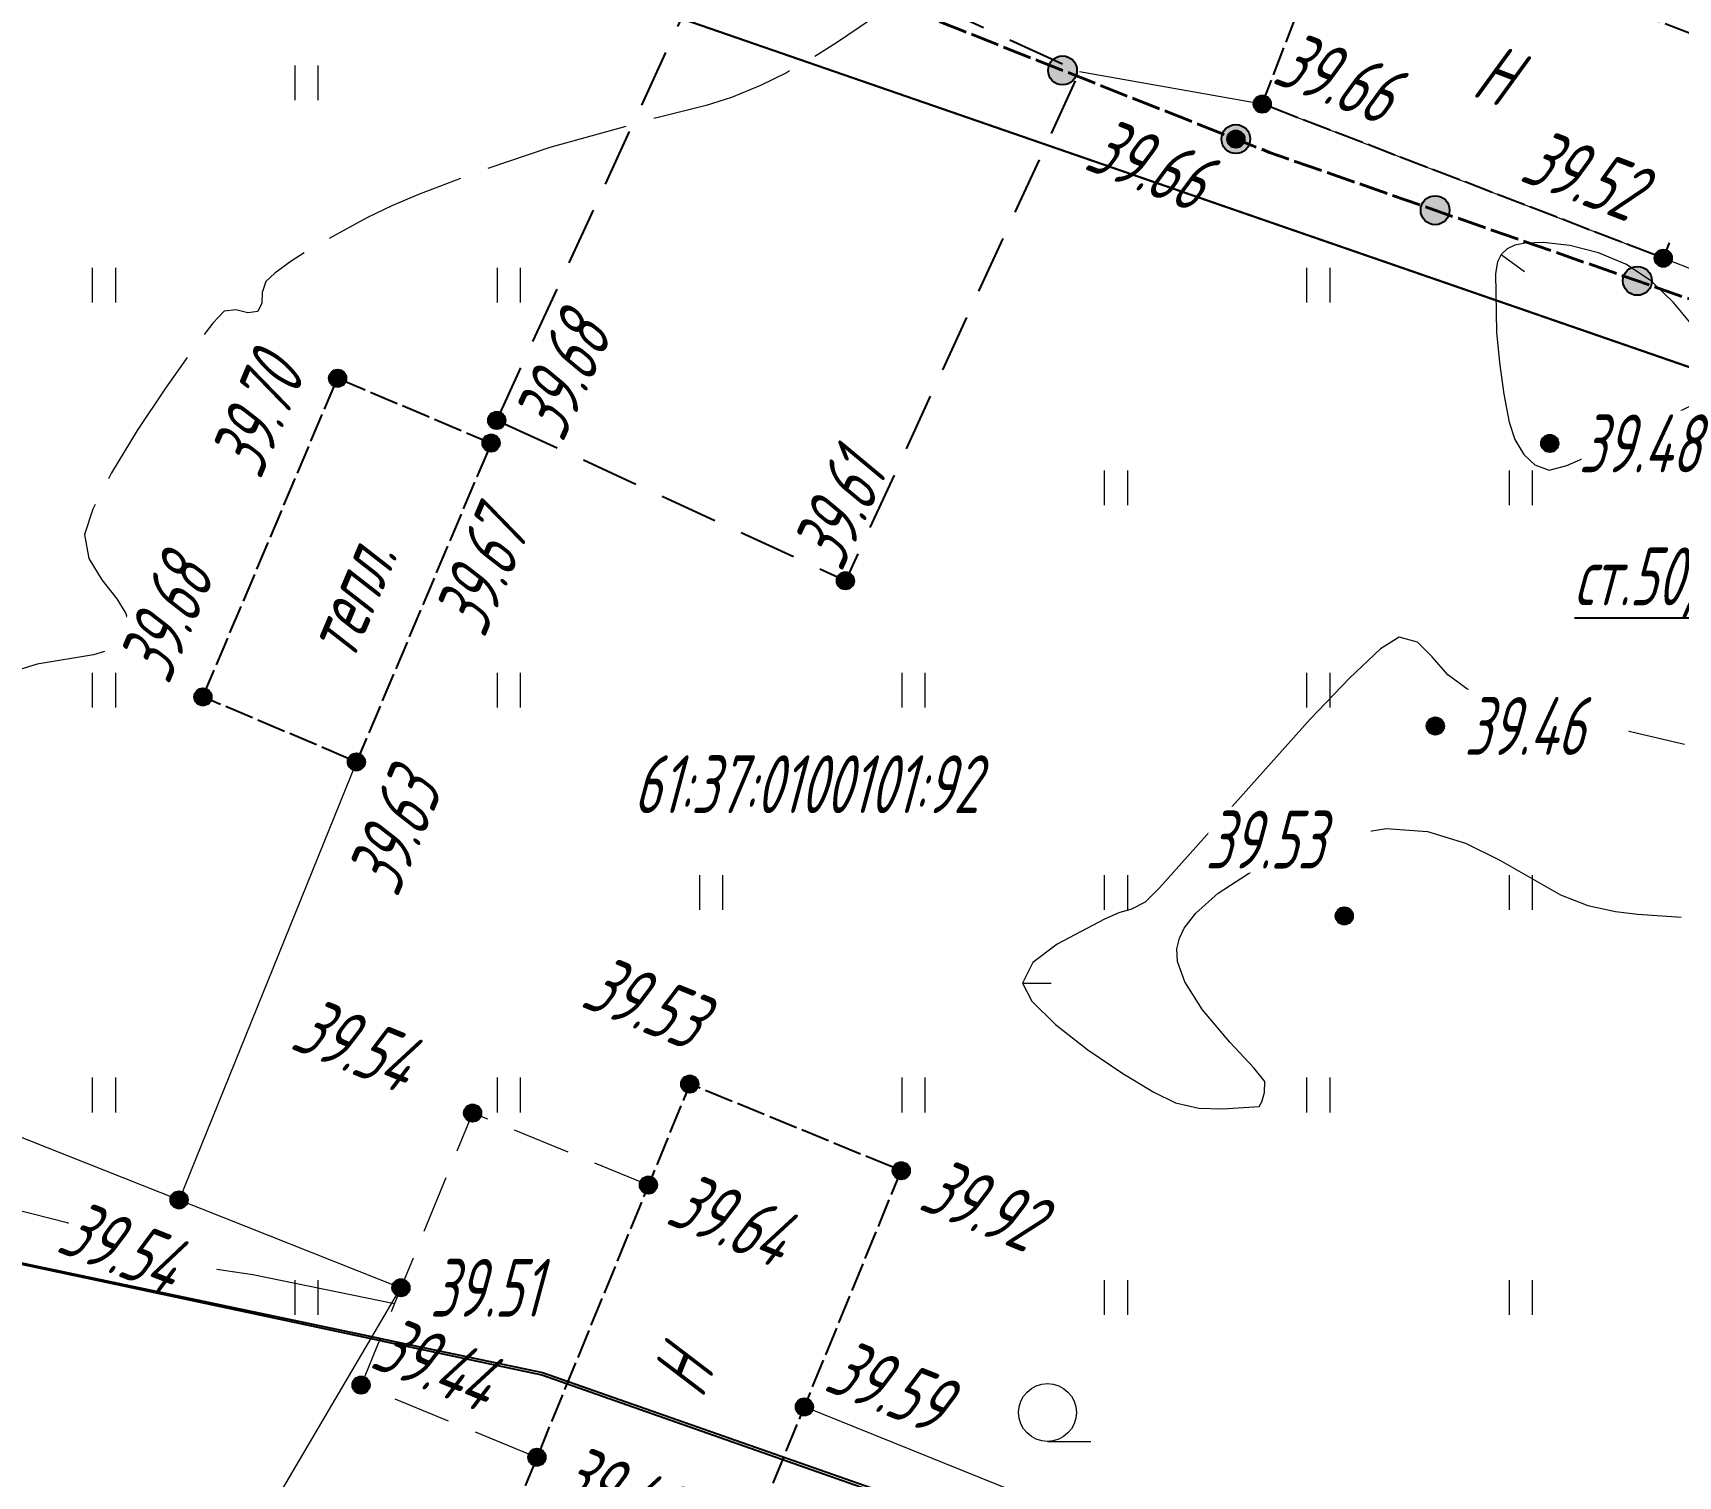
# Model space of a CAD drawing. Extents: x 2208637 to 2213412, y 575334 to 577367.
# Drawn here: x 2211053.77 to 2211082.22, y 576541.71 to 576566.66 of the extents above; entities that cross this region are included whole.
import ezdxf
from ezdxf.enums import TextEntityAlignment as Align

# ---------------------------------------------------------------- set-up
doc = ezdxf.new("R2010")
doc.units = 0
doc.header["$LTSCALE"] = 0.5
for name, pattern in [('2000_16', [1, 1, 0]), ('2000_23', [3, 2, -1]), ('2000_49_1_2', [3, 2, -1]), ('500_121_1_2', [1, 1, 0]), ('500_329_3', [6, 5, -1])]:
    doc.linetypes.add(name, pattern=pattern)
doc.layers.get('0').update_dxf_attribs({"lineweight": 25})
for name, color, linetype, lineweight in [('ИИ_ГАЗОПРОВОДЫ', 150, 'Continuous', 25), ('ИИ_ГОРИЗОНТАЛИ_ОСН', 32, 'Continuous', 15), ('ИИ_ГРАНИЦЫ_ЗЕМЛЕПОЛЬЗОВАТЕЛЕЙ', 7, 'Continuous', 25), ('ИИ_ОГРАДЫ', 7, 'Continuous', 25), ('ИИ_ОТМЕТКИ', 7, 'Continuous', 25), ('ИИ_СООРУЖЕНИЯ', 7, 'Continuous', 25), ('ИИ_УГОДЬЯ', 7, 'Continuous', 25)]:
    doc.layers.add(name, color=color, linetype=linetype, lineweight=lineweight)
doc.styles.add('GOST 2.304', font='cs_gost2304.shx', dxfattribs={"width": 0.8, "oblique": 15})
doc.styles.add('VNIPISIMPLEXCUR', font='simplex.shx', dxfattribs={"width": 0.8, "oblique": 15})
doc.linetypes.add('2000_475_1', pattern='A,3,[1,Topography.shx,S=0.5,R=90,X=0,Y=0],0', length=3)
doc.linetypes.add('2000_485_1', pattern='A,34.5,[1,Topography.shx,S=1.5,R=120,X=0.5,Y=-0.87],-0.01,[1,Topography.shx,S=1.5,R=0,X=-0.25,Y=0.43],0,[3,Topography.shx,S=1,R=0,X=0.5,Y=0],-0.01,[1,Topography.shx,S=1.5,R=60,X=0.5,Y=-0.87],-1,34.5', length=70.02)

# ---------------------------------------------------------------- blocks, each defined once
blk = doc.blocks.new('500_329_6')
at = {"color": 0, "linetype": 'Continuous', "lineweight": -2}
blk.add_lwpolyline([(0, 0), (1, 0)], dxfattribs=at)
blk = doc.blocks.new('500_401')
at = {"color": 0, "linetype": 'Continuous', "lineweight": -2}
for points in [[(-0.4, 0), (-0.4, 1.2)], [(0.4, 0), (0.4, 1.2)]]:
    blk.add_lwpolyline(points, dxfattribs=at)
blk = doc.blocks.new('500_379')
at = {"color": 0, "linetype": 'Continuous', "lineweight": -2}
blk.add_lwpolyline([(0, -1), (1.5, -1)], dxfattribs=at)
blk.add_circle((0, 0), 1, dxfattribs=at)
blk = doc.blocks.new('500_330_1')
at = {"linetype": 'Continuous', "lineweight": -2}
h = blk.add_hatch(color=0, dxfattribs=at)
h.dxf.hatch_style = 1
edge = h.paths.add_edge_path()
edge.add_arc((0, 0), 0.3, 0, 360)
at = {"color": 0, "linetype": 'Continuous', "lineweight": -2}
blk.add_circle((0, 0), 0.3, dxfattribs=at)
at = {"color": 0, "linetype": 'Continuous', "lineweight": -2, "style": 'GOST 2.304', "flags": 1}
for tag, p in [('Номер', (-1, -1)), ('Номер_рабочей_станции', (-1, -3.5))]:
    blk.add_attdef(tag, text='', height=2, dxfattribs=at).set_placement(p, align=Align.RIGHT)
at = {"color": 0, "linetype": 'Continuous', "lineweight": -2, "style": 'GOST 2.304'}
blk.add_attdef('Высота', (1, -1), '', height=2, dxfattribs=at)
at = {"color": 0, "linetype": 'Continuous', "lineweight": -2, "style": 'GOST 2.304', "flags": 1}
blk.add_attdef('Код', (0, -3.5), '', height=2, dxfattribs=at)
blk = doc.blocks.new('P029AA08E7A954FD2BA961A5E701E21')
at = {"color": 0, "linetype": '2000_485_1', "lineweight": -2, "flags": 128}
blk.add_lwpolyline([(2211023.69, 576553.94), (2211034.86, 576550.47), (2211041.3, 576548.58), (2211053.04, 576545.51), (2211062.58, 576543.5), (2211069.6, 576541.04), (2211098.16, 576530.74), (2211100.55, 576534.91), (2211102.05, 576554.09), (2211033.52, 576577.79)], close=True, dxfattribs=at)
at = {"color": 0, "lineweight": -2, "flags": 1}
for tag in ['Адрес (местоположение) участка', 'Дата постановки на учет', 'Тип объекта', 'Статус записи о ЗУ по справочнику', 'Кадастровый номер, обозначение, учетный номер объекта', 'Кадастровый номер квартала', 'Вид разрешенного использования по классификатору', 'Площадь, кв.м', 'Категория земель', 'Вид использования по документу', 'Кадастровая стоимость']:
    blk.add_attdef(tag, (0, 0), '', height=0.2, dxfattribs=at)
blk = doc.blocks.new('P6182474FC40E432D89E57CF4B959C1')
at = {"color": 0, "linetype": '2000_485_1', "lineweight": -2, "flags": 128}
blk.add_lwpolyline([(2211043.35, 576600.09), (2211092.43, 576576.64), (2211102.72, 576571.01), (2211100.04, 576554.79), (2211033.52, 576577.79)], close=True, dxfattribs=at)
at = {"color": 0, "lineweight": -2, "flags": 1}
for tag in ['Адрес (местоположение) участка', 'Дата постановки на учет', 'Тип объекта', 'Статус записи о ЗУ по справочнику', 'Кадастровый номер, обозначение, учетный номер объекта', 'Кадастровый номер квартала', 'Вид разрешенного использования по классификатору', 'Площадь, кв.м', 'Категория земель', 'Вид использования по документу', 'Кадастровая стоимость']:
    blk.add_attdef(tag, (0, 0), '', height=0.2, dxfattribs=at)
blk = doc.blocks.new('PF31B5894457B4BC2B75CC2A4A7EE51')
at = {"color": 0, "linetype": '2000_485_1', "lineweight": -2, "flags": 128}
blk.add_lwpolyline([(2211034.86, 576550.46), (2211041.3, 576548.56), (2211053.02, 576545.49), (2211062.57, 576543.46), (2211069.57, 576541), (2211098.13, 576530.67), (2211093.86, 576507.71), (2211059.32, 576485.6), (2211012.94, 576530.35), (2211015.25, 576546), (2211016.87, 576547.72), (2211020.09, 576547.7), (2211023.69, 576553.94)], close=True, dxfattribs=at)
at = {"color": 0, "lineweight": -2, "flags": 1}
for tag in ['Адрес (местоположение) участка', 'Дата постановки на учет', 'Тип объекта', 'Статус записи о ЗУ по справочнику', 'Кадастровый номер, обозначение, учетный номер объекта', 'Кадастровый номер квартала', 'Вид разрешенного использования по классификатору', 'Площадь, кв.м', 'Категория земель', 'Вид использования по документу', 'Кадастровая стоимость']:
    blk.add_attdef(tag, (0, 0), '', height=0.2, dxfattribs=at)
blk = doc.blocks.new('500_107_1_1')
at = {"linetype": 'Continuous', "lineweight": -2}
h = blk.add_hatch(color=0, dxfattribs=at)
h.dxf.hatch_style = 1
edge = h.paths.add_edge_path()
edge.add_arc((0, 0), 0.5, 0, 360)
at = {"color": 0, "linetype": 'Continuous', "lineweight": -2}
blk.add_circle((0, 0), 0.5, dxfattribs=at)
at = {"color": 0, "linetype": 'Continuous', "lineweight": -2, "style": 'VNIPISIMPLEXCUR', "oblique": 15, "width": 0.8}
for tag, p in [('Номер', (1, -0.5)), ('Тип', (1, -3)), ('Высота', (1, -5.5)), ('Пояснительная_надпись', (1, -8))]:
    blk.add_attdef(tag, p, '', height=2, dxfattribs=at)

msp = doc.modelspace()

# ---------------------------------------------------------------- linework, layer by layer
at = {"layer": 'ИИ_ГАЗОПРОВОДЫ', "color": 7, "linetype": '500_121_1_2', "lineweight": 40, "flags": 128}
msp.add_lwpolyline([(2210947.509, 576553.129), (2210962.73, 576547.52), (2210976.437, 576542.375), (2210981.974, 576540.409), (2210987.843, 576538.033), (2210994.856, 576535.495), (2211008.37, 576526.26), (2211013.09, 576532.78), (2211014.085, 576534.05), (2211016.197, 576541.336), (2211017.412, 576545.107), (2211019.38, 576550.369), (2211021.035, 576553.701), (2211023.92, 576559.7), (2211026.15, 576564.54), (2211027.77, 576568.06), (2211032.38, 576577.47), (2211034.5, 576581.95), (2211065.448, 576568.443), (2211075.152, 576564.598), (2211082.651, 576561.98), (2211099.808, 576555.972), (2211106.03, 576558.44), (2211110.98, 576559.97), (2211115.68, 576561.55), (2211120.47, 576563.15), (2211125.59, 576564.86), (2211129.62, 576566.16), (2211135.176, 576556.65), (2211140.856, 576544.549), (2211140.961, 576544.326), (2211144.553, 576536.806), (2211148.385, 576528.784), (2211153.244, 576518.943), (2211158.041, 576509.227), (2211158.514, 576508.27)], dxfattribs=at)
at = {"layer": 'ИИ_ГАЗОПРОВОДЫ', "color": 7, "flags": 128}
msp.add_lwpolyline([(2211088.397, 576559.968), (2211085.911, 576556.545), (2211080.427, 576556.545)], dxfattribs=at)
at = {"layer": 'ИИ_ГОРИЗОНТАЛИ_ОСН', "color": 32, "linetype": '500_329_3', "lineweight": 20, "elevation": 39.75, "flags": 128}
msp.add_lwpolyline([(2211074.243, 576571.124), (2211074.071, 576571.046), (2211073.774, 576570.887), (2211073.107, 576570.343), (2211072.42, 576569.831), (2211069.807, 576567.946), (2211067.664, 576566.492), (2211067.228, 576566.219), (2211066.798, 576565.976), (2211066.351, 576565.756), (2211065.846, 576565.549), (2211065.412, 576565.409), (2211064.602, 576565.209), (2211062.708, 576564.685), (2211061.39, 576564.235), (2211060.434, 576563.869), (2211059.972, 576563.672), (2211059.542, 576563.469), (2211058.613, 576562.955), (2211058.231, 576562.715), (2211057.948, 576562.512), (2211057.793, 576562.368), (2211057.732, 576562.178), (2211057.728, 576561.992), (2211057.655, 576561.846), (2211057.481, 576561.821), (2211057.278, 576561.875), (2211057.073, 576561.854), (2211056.88, 576561.645), (2211056.518, 576561.17), (2211056.059, 576560.52), (2211055.572, 576559.787), (2211055.129, 576559.06), (2211054.801, 576558.431), (2211054.66, 576557.99), (2211054.736, 576557.576), (2211054.96, 576557.21), (2211055.219, 576556.878), (2211055.376, 576556.628), (2211055.427, 576556.444), (2211055.415, 576556.322), (2211055.361, 576556.202), (2211055.278, 576556.105), (2211055.109, 576555.999), (2211054.813, 576555.91), (2211053.84, 576555.75), (2211053.301, 576555.583), (2211052.853, 576555.367), (2211052.303, 576555.067), (2211050.47, 576554.028), (2211049.941, 576553.754), (2211049.524, 576553.577), (2211049.019, 576553.44), (2211048.514, 576553.351), (2211047.601, 576553.26)], dxfattribs=at)
at = {"layer": 'ИИ_ГОРИЗОНТАЛИ_ОСН', "elevation": 39.5, "flags": 128}
for points in [[(2211082.444, 576561.631), (2211082.14, 576562.003), (2211081.765, 576562.368), (2211081.327, 576562.661), (2211080.84, 576562.86), (2211080.344, 576562.986), (2211079.886, 576563.039), (2211079.576, 576563.03), (2211079.392, 576562.994), (2211079.261, 576562.933), (2211079.158, 576562.83), (2211079.095, 576562.704), (2211079.059, 576562.504), (2211079.076, 576561.488), (2211079.127, 576560.967), (2211079.204, 576560.415), (2211079.295, 576559.936), (2211079.392, 576559.636), (2211079.551, 576559.377), (2211079.738, 576559.197), (2211079.987, 576559.105), (2211080.297, 576559.187), (2211080.849, 576559.426), (2211081.513, 576559.748), (2211082.909, 576560.459)], [(2211082.331, 576554.361), (2211079.945, 576554.919), (2211079.075, 576555.144), (2211078.605, 576555.295), (2211078.234, 576555.563), (2211077.964, 576555.875), (2211077.711, 576556.127), (2211077.394, 576556.214), (2211077.073, 576556.014), (2211076.535, 576555.508), (2211075.856, 576554.796), (2211073.249, 576551.881), (2211073.003, 576551.632), (2211072.763, 576551.511), (2211072.549, 576551.45), (2211072.298, 576551.341), (2211071.48, 576550.908), (2211071.06, 576550.589), (2211070.879, 576550.232), (2211071.04, 576549.921), (2211071.453, 576549.519), (2211072.013, 576549.083), (2211072.615, 576548.673), (2211073.154, 576548.347), (2211073.526, 576548.162), (2211073.932, 576548.072), (2211074.337, 576548.059), (2211074.973, 576548.101), (2211075.017, 576548.182), (2211075.065, 576548.345), (2211075.072, 576548.531), (2211074.883, 576548.768), (2211074.466, 576549.211), (2211073.993, 576549.774), (2211073.69, 576550.256), (2211073.564, 576550.606), (2211073.548, 576550.825), (2211073.593, 576551.011), (2211073.679, 576551.183), (2211073.879, 576551.444), (2211074.263, 576551.788), (2211074.886, 576552.191), (2211075.616, 576552.532), (2211076.396, 576552.781), (2211077.169, 576552.906), (2211077.886, 576552.858), (2211078.539, 576552.656), (2211079.135, 576552.363), (2211080.187, 576551.758), (2211080.657, 576551.575), (2211081.135, 576551.474), (2211081.522, 576551.424), (2211082.273, 576551.374)], [(2211060.018, 576544.69), (2211057.571, 576545.188), (2211056.638, 576545.327), (2211056.28, 576545.408), (2211055.948, 576545.51), (2211054.837, 576545.934), (2211054.358, 576546.089), (2211053.108, 576546.407), (2211050.53, 576546.996)]]:
    msp.add_lwpolyline(points, dxfattribs=at)
at = {"layer": 'ИИ_ОГРАДЫ', "linetype": '2000_475_1', "lineweight": 20, "flags": 128}
for points in [[(2211100.12, 576555.71), (2211086.286, 576561.088), (2211081.962, 576562.769), (2211075.028, 576565.433), (2211071.866, 576565.992)], [(2211059.362, 576554.06), (2211056.295, 576546.487)], [(2211051.085, 576548.552), (2211056.295, 576546.487), (2211060.131, 576544.966)], [(2211038.74, 576502.33), (2211043.575, 576508.857), (2211047.175, 576516.103), (2211050.505, 576523.717), (2211053.929, 576529.532), (2211056.184, 576538.251), (2211057.07, 576539.759), (2211060.131, 576544.966)], [(2211094.66, 576534.28), (2211089.887, 576533.996), (2211086.113, 576535.37), (2211074.693, 576539.847), (2211067.109, 576542.906)]]:
    msp.add_lwpolyline(points, dxfattribs=at)
at = {"layer": 'ИИ_СООРУЖЕНИЯ', "linetype": '2000_16', "flags": 128}
for points in [[(2211076.391, 576568.979), (2211083.325, 576566.315), (2211083.199, 576565.987), (2211081.962, 576562.769), (2211075.028, 576565.433)], [(2211056.707, 576555.183), (2211059.036, 576560.693), (2211061.691, 576559.571), (2211059.362, 576554.06)], [(2211061.68, 576540.077), (2211065.336, 576538.579), (2211067.109, 576542.906), (2211068.783, 576546.991), (2211065.127, 576548.489), (2211064.411, 576546.742), (2211062.483, 576542.037)]]:
    msp.add_lwpolyline(points, close=True, dxfattribs=at)
at = {"layer": 'ИИ_СООРУЖЕНИЯ', "linetype": '2000_23', "flags": 128}
msp.add_lwpolyline([(2211061.788, 576559.963), (2211065.836, 576568.765), (2211071.866, 576565.992), (2211067.817, 576557.19)], close=True, dxfattribs=at)
at = {"layer": 'ИИ_СООРУЖЕНИЯ', "color": 7, "linetype": '2000_49_1_2', "lineweight": 20, "flags": 128}
msp.add_lwpolyline([(2211064.411, 576546.742), (2211061.37, 576547.988), (2211060.131, 576544.966), (2211059.442, 576543.284), (2211062.483, 576542.037)], dxfattribs=at)

# ---------------------------------------------------------------- block references
at = {"layer": 'ИИ_ГАЗОПРОВОДЫ', "color": 7, "xscale": 0.5, "yscale": 0.5, "zscale": 0.5}
for p in [(2211071.573, 576566.016, 39.705), (2211074.57, 576564.829, 39.659), (2211078.017, 576563.598, 39.547), (2211081.514, 576562.377, 39.498)]:
    msp.add_blockref('500_107_1_1', p, dxfattribs=at)
at = {"layer": 'ИИ_ГОРИЗОНТАЛИ_ОСН'}
for p, xscale, yscale, zscale, rotation in [((2211079.158, 576562.83, 39.5), 0.5, 0.5, 0.5, 324.3363035196062), ((2211070.879, 576550.232, 39.5), 0.4999999999999998, 0.4999999999999998, 0.4999999999999998, 0.2363105544611516)]:
    msp.add_blockref('500_329_6', p, dxfattribs=dict(at, xscale=xscale, yscale=yscale, zscale=zscale, rotation=rotation))
at = {"layer": 'ИИ_УГОДЬЯ', "lineweight": 20, "xscale": 0.5, "yscale": 0.5, "zscale": 0.5}
for name, p in [('500_401', (2211058.5, 576565.5)), ('500_401', (2211055, 576562)), ('500_401', (2211062, 576562)), ('500_401', (2211076, 576562)), ('500_401', (2211072.5, 576558.5)), ('500_401', (2211079.5, 576558.5)), ('500_401', (2211055, 576555)), ('500_401', (2211062, 576555)), ('500_401', (2211069, 576555)), ('500_401', (2211076, 576555)), ('500_401', (2211065.5, 576551.5)), ('500_401', (2211072.5, 576551.5)), ('500_401', (2211079.5, 576551.5)), ('500_401', (2211055, 576548)), ('500_401', (2211062, 576548)), ('500_401', (2211069, 576548)), ('500_401', (2211076, 576548)), ('500_401', (2211058.5, 576544.5)), ('500_401', (2211072.5, 576544.5)), ('500_401', (2211079.5, 576544.5)), ('500_379', (2211071.313, 576542.81))]:
    msp.add_blockref(name, p, dxfattribs=at)

# ---------------------------------------------------------------- next in the draw order: wipeouts: each hides what was drawn before it
at = {"lineweight": 0}
for points, layer in [([(2211080.474, 576556.697), (2211086.154, 576556.697), (2211086.154, 576557.837), (2211080.474, 576557.837)], 'ИИ_ГАЗОПРОВОДЫ'), ([(2211064.2, 576553.103), (2211072.212, 576553.103), (2211072.212, 576554.32), (2211064.2, 576554.32)], 'ИИ_ГРАНИЦЫ_ЗЕМЛЕПОЛЬЗОВАТЕЛЕЙ'), ([(2211075.193, 576565.723), (2211077.74, 576564.745), (2211078.17, 576565.863), (2211075.623, 576566.841)], 'ИИ_ОТМЕТКИ'), ([(2211071.939, 576564.237), (2211074.475, 576563.232), (2211074.916, 576564.346), (2211072.38, 576565.351)], 'ИИ_ОТМЕТКИ'), ([(2211063.014, 576559.58), (2211064.187, 576562.131), (2211063.099, 576562.631), (2211061.926, 576560.08)], 'ИИ_ОТМЕТКИ'), ([(2211057.785, 576558.939), (2211058.886, 576561.544), (2211057.836, 576561.988), (2211056.735, 576559.383)], 'ИИ_ОТМЕТКИ'), ([(2211067.835, 576557.341), (2211068.942, 576559.746), (2211067.853, 576560.247), (2211066.747, 576557.841)], 'ИИ_ОТМЕТКИ'), ([(2211080.55, 576558.995), (2211083.418, 576558.995), (2211083.418, 576560.135), (2211080.55, 576560.135)], 'ИИ_ОТМЕТКИ'), ([(2211056.198, 576555.393), (2211057.291, 576557.979), (2211056.188, 576558.445), (2211055.094, 576555.859)], 'ИИ_ОТМЕТКИ'), ([(2211078.57, 576554.11), (2211081.358, 576554.11), (2211081.358, 576555.308), (2211078.57, 576555.308)], 'ИИ_ОТМЕТКИ'), ([(2211060.151, 576551.712), (2211061.245, 576554.298), (2211060.141, 576554.765), (2211059.048, 576552.178)], 'ИИ_ОТМЕТКИ'), ([(2211074.094, 576552.146), (2211076.902, 576552.146), (2211076.902, 576553.286), (2211074.094, 576553.286)], 'ИИ_ОТМЕТКИ'), ([(2211063.234, 576549.756), (2211065.832, 576548.691), (2211066.264, 576549.746), (2211063.666, 576550.811)], 'ИИ_ОТМЕТКИ'), ([(2211058.211, 576549.028), (2211060.679, 576548.017), (2211061.111, 576549.072), (2211058.643, 576550.083)], 'ИИ_ОТМЕТКИ'), ([(2211069.076, 576546.255), (2211071.696, 576545.181), (2211072.158, 576546.307), (2211069.538, 576547.381)], 'ИИ_ОТМЕТКИ'), ([(2211064.704, 576546.006), (2211067.172, 576544.994), (2211067.626, 576546.103), (2211065.158, 576547.114)], 'ИИ_ОТМЕТКИ'), ([(2211054.166, 576545.518), (2211056.645, 576544.536), (2211057.065, 576545.595), (2211054.586, 576546.578)], 'ИИ_ОТМЕТКИ'), ([(2211059.591, 576543.517), (2211062.115, 576542.482), (2211062.547, 576543.537), (2211060.024, 576544.571)], 'ИИ_ОТМЕТКИ'), ([(2211067.439, 576543.121), (2211070.043, 576542.071), (2211070.47, 576543.128), (2211067.866, 576544.179)], 'ИИ_ОТМЕТКИ'), ([(2211062.776, 576541.301), (2211065.451, 576540.205), (2211065.913, 576541.331), (2211063.237, 576542.428)], 'ИИ_ОТМЕТКИ'), ([(2211078.644, 576565.504), (2211079.436, 576565.2), (2211079.845, 576566.264), (2211079.053, 576566.568)], 'ИИ_СООРУЖЕНИЯ'), ([(2211059.371, 576555.773), (2211060.427, 576558.272), (2211059.625, 576558.612), (2211058.568, 576556.112)], 'ИИ_СООРУЖЕНИЯ'), ([(2211065.432, 576543.052), (2211065.754, 576543.837), (2211064.699, 576544.269), (2211064.377, 576543.485)], 'ИИ_СООРУЖЕНИЯ')]:
    msp.add_wipeout(points, dxfattribs=at).dxf.layer = layer

# ---------------------------------------------------------------- next in the draw order: block references
at = {"layer": 'ИИ_ОТМЕТКИ'}
ref = msp.add_blockref('500_330_1', (2211075.028, 576565.433, 39.663), dxfattribs=dict(at, xscale=0.5, yscale=0.5, zscale=0.5, rotation=338.9813936632612))
ref.add_attrib('Высота', '39.66', (2211075.172, 576565.807), dxfattribs={"layer": '0', "color": 0, "linetype": 'Continuous', "lineweight": -2, "height": 1, "rotation": 338.9814, "style": 'GOST 2.304', "oblique": 15, "width": 0.8})
ref = msp.add_blockref('500_330_1', (2211074.57, 576564.829, 39.659), dxfattribs=dict(at, xscale=0.4999999999999999, yscale=0.4999999999999999, zscale=0.4999999999999999, rotation=338.3885472254292))
ref.add_attrib('Высота', '39.66', (2211071.918, 576564.321), dxfattribs={"layer": '0', "color": 0, "linetype": 'Continuous', "lineweight": -2, "height": 1, "rotation": 338.3885, "style": 'GOST 2.304', "oblique": 15, "width": 0.8})
ref = msp.add_blockref('500_330_1', (2211061.788, 576559.963, 39.68), dxfattribs=dict(at, xscale=0.4999999999999999, yscale=0.4999999999999999, zscale=0.4999999999999999, rotation=65.30088981475016))
ref.add_attrib('Высота', '39.68', (2211062.93, 576559.564), dxfattribs={"layer": '0', "color": 0, "linetype": 'Continuous', "lineweight": -2, "height": 1, "rotation": 65.3009, "style": 'GOST 2.304', "oblique": 15, "width": 0.8})
ref = msp.add_blockref('500_330_1', (2211059.036, 576560.693, 39.704), dxfattribs=dict(at, xscale=0.4999999999999999, yscale=0.4999999999999999, zscale=0.4999999999999999, rotation=67.08556220417104))
ref.add_attrib('Высота', '39.70', (2211057.701, 576558.92), dxfattribs={"layer": '0', "color": 0, "linetype": 'Continuous', "lineweight": -2, "height": 1, "rotation": 67.0856, "style": 'GOST 2.304', "oblique": 15, "width": 0.8})
ref = msp.add_blockref('500_330_1', (2211080, 576559.565, 39.483), dxfattribs=dict(at, xscale=0.5, yscale=0.5, zscale=0.5))
ref.add_attrib('Высота', '39.48', (2211080.5, 576559.065, -30.044), dxfattribs={"layer": '0', "color": 0, "linetype": 'Continuous', "lineweight": -2, "height": 1, "style": 'GOST 2.304', "oblique": 15, "width": 0.8})
ref = msp.add_blockref('500_330_1', (2211067.817, 576557.19, 39.606), dxfattribs=dict(at, xscale=0.4999999999999999, yscale=0.4999999999999999, zscale=0.4999999999999999, rotation=65.30088981475016))
ref.add_attrib('Высота', '39.61', (2211067.751, 576557.324, 39.606), dxfattribs={"layer": '0', "color": 0, "linetype": 'Continuous', "lineweight": -2, "height": 1, "rotation": 65.3009, "style": 'GOST 2.304', "oblique": 15, "width": 0.8})
ref = msp.add_blockref('500_330_1', (2211056.707, 576555.183, 39.685), dxfattribs=dict(at, xscale=0.4999999999999999, yscale=0.4999999999999999, zscale=0.4999999999999999, rotation=67.08556220417104))
ref.add_attrib('Высота', '39.68', (2211056.114, 576555.374), dxfattribs={"layer": '0', "color": 0, "linetype": 'Continuous', "lineweight": -2, "height": 1, "rotation": 67.0856, "style": 'GOST 2.304', "oblique": 15, "width": 0.8})
ref = msp.add_blockref('500_330_1', (2211078.02, 576554.68, 39.46), dxfattribs=dict(at, xscale=0.5, yscale=0.5, zscale=0.5))
ref.add_attrib('Высота', '39.46', (2211078.52, 576554.18, -30.066), dxfattribs={"layer": '0', "color": 0, "linetype": 'Continuous', "lineweight": -2, "height": 1, "style": 'GOST 2.304', "oblique": 15, "width": 0.8})
ref = msp.add_blockref('500_330_1', (2211059.362, 576554.06, 39.625), dxfattribs=dict(at, xscale=0.4999999999999999, yscale=0.4999999999999999, zscale=0.4999999999999999, rotation=67.08556220417104))
ref.add_attrib('Высота', '39.63', (2211060.067, 576551.693), dxfattribs={"layer": '0', "color": 0, "linetype": 'Continuous', "lineweight": -2, "height": 1, "rotation": 67.0856, "style": 'GOST 2.304', "oblique": 15, "width": 0.8})
ref = msp.add_blockref('500_330_1', (2211076.445, 576551.395, 39.534), dxfattribs=dict(at, xscale=0.5, yscale=0.5, zscale=0.5))
ref.add_attrib('Высота', '39.53', (2211074.044, 576552.216), dxfattribs={"layer": '0', "color": 0, "linetype": 'Continuous', "lineweight": -2, "height": 1, "style": 'GOST 2.304', "oblique": 15, "width": 0.8})
ref = msp.add_blockref('500_330_1', (2211065.127, 576548.489, 39.531), dxfattribs=dict(at, xscale=0.5, yscale=0.5, zscale=0.5, rotation=337.7136330293176))
ref.add_attrib('Высота', '39.53', (2211063.214, 576549.84), dxfattribs={"layer": '0', "color": 0, "linetype": 'Continuous', "lineweight": -2, "height": 1, "rotation": 337.7136, "style": 'GOST 2.304', "oblique": 15, "width": 0.8})
ref = msp.add_blockref('500_330_1', (2211061.37, 576547.988, 39.542), dxfattribs=dict(at, xscale=0.4999999999999999, yscale=0.4999999999999999, zscale=0.4999999999999999, rotation=337.7136330086605))
ref.add_attrib('Высота', '39.54', (2211058.191, 576549.112), dxfattribs={"layer": '0', "color": 0, "linetype": 'Continuous', "lineweight": -2, "height": 1, "rotation": 337.7136, "style": 'GOST 2.304', "oblique": 15, "width": 0.8})
ref = msp.add_blockref('500_330_1', (2211068.783, 576546.991, 39.923), dxfattribs=dict(at, xscale=0.5, yscale=0.5, zscale=0.5, rotation=337.7136330293176))
ref.add_attrib('Высота', '39.92', (2211069.056, 576546.338, -26.615), dxfattribs={"layer": '0', "color": 0, "linetype": 'Continuous', "lineweight": -2, "height": 1, "rotation": 337.7136, "style": 'GOST 2.304', "oblique": 15, "width": 0.8})
ref = msp.add_blockref('500_330_1', (2211064.411, 576546.742, 39.643), dxfattribs=dict(at, xscale=0.4999999999999999, yscale=0.4999999999999999, zscale=0.4999999999999999, rotation=337.7136330086605))
ref.add_attrib('Высота', '39.64', (2211064.684, 576546.089, -26.429), dxfattribs={"layer": '0', "color": 0, "linetype": 'Continuous', "lineweight": -2, "height": 1, "rotation": 337.7136, "style": 'GOST 2.304', "oblique": 15, "width": 0.8})
ref = msp.add_blockref('500_330_1', (2211056.295, 576546.487, 39.539), dxfattribs=dict(at, xscale=0.5, yscale=0.5, zscale=0.5, rotation=338.3797891140257))
ref.add_attrib('Высота', '39.54', (2211054.145, 576545.602), dxfattribs={"layer": '0', "color": 0, "linetype": 'Continuous', "lineweight": -2, "height": 1, "rotation": 338.3798, "style": 'GOST 2.304', "oblique": 15, "width": 0.8})
ref = msp.add_blockref('500_330_1', (2211067.109, 576542.906, 39.587), dxfattribs=dict(at, xscale=0.4999999999999999, yscale=0.4999999999999999, zscale=0.4999999999999999, rotation=338.0284358490148))
ref.add_attrib('Высота', '39.59', (2211067.419, 576543.205), dxfattribs={"layer": '0', "color": 0, "linetype": 'Continuous', "lineweight": -2, "height": 1, "rotation": 338.0284, "style": 'GOST 2.304', "oblique": 15, "width": 0.8})
ref = msp.add_blockref('500_330_1', (2211062.483, 576542.037, 39.423), dxfattribs=dict(at, xscale=0.4999999999999999, yscale=0.4999999999999999, zscale=0.4999999999999999, rotation=337.7136330086605))
ref.add_attrib('Высота', '39.42', (2211062.756, 576541.385, -26.282), dxfattribs={"layer": '0', "color": 0, "linetype": 'Continuous', "lineweight": -2, "height": 1, "rotation": 337.7136, "style": 'GOST 2.304', "oblique": 15, "width": 0.8})

# ---------------------------------------------------------------- next in the draw order: texts
at = {"layer": 'ИИ_ГАЗОПРОВОДЫ', "color": 7, "style": 'GOST 2.304', "oblique": 15, "width": 0.8}
msp.add_text('ст.50, +0,8', height=1, dxfattribs=at).set_placement((2211080.416, 576556.767))
at = {"layer": 'ИИ_СООРУЖЕНИЯ', "ltscale": 0.5, "style": 'GOST 2.304', "oblique": 15, "width": 0.8}
for s, rotation, p in [('Н', 338.9814, (2211078.623, 576565.587, -88.25)), ('тепл.', 67.0856, (2211059.287, 576555.754, -88.25)), ('Н', 67.7136, (2211065.348, 576543.032, -88.25))]:
    msp.add_text(s, height=1, rotation=rotation, dxfattribs=at).set_placement(p)

# ---------------------------------------------------------------- next in the draw order: wipeouts: each hides what was drawn before it
at = {"lineweight": 0}
for points in [[(2211079.474, 576564.033), (2211082.117, 576563.018), (2211082.553, 576564.154), (2211079.91, 576565.17)], [(2211061.657, 576556.199), (2211062.758, 576558.803), (2211061.655, 576559.27), (2211060.554, 576556.665)], [(2211060.681, 576544.396), (2211063.329, 576544.396), (2211063.329, 576545.536), (2211060.681, 576545.536)]]:
    msp.add_wipeout(points, dxfattribs=at).dxf.layer = 'ИИ_ОТМЕТКИ'

# ---------------------------------------------------------------- next in the draw order: block references
at = {"layer": 'ИИ_ГРАНИЦЫ_ЗЕМЛЕПОЛЬЗОВАТЕЛЕЙ'}
for name in ['P6182474FC40E432D89E57CF4B959C1', 'PF31B5894457B4BC2B75CC2A4A7EE51']:
    msp.add_blockref(name, (0, 0), dxfattribs=at)
ref = msp.add_blockref('P029AA08E7A954FD2BA961A5E701E21', (0, 0), dxfattribs=at)
ref.add_attrib('Кадастровый номер, обозначение, учетный номер объекта', '61:37:0100101:92', (2211064.15, 576553.173), dxfattribs={"layer": '0', "color": 0, "lineweight": -2, "height": 1, "style": 'GOST 2.304', "oblique": 15, "width": 0.8})
at = {"layer": 'ИИ_ОТМЕТКИ'}
ref = msp.add_blockref('500_330_1', (2211081.962, 576562.769, 39.516), dxfattribs=dict(at, xscale=0.5, yscale=0.5, zscale=0.5, rotation=338.9813936632612))
ref.add_attrib('Высота', '39.52', (2211079.452, 576564.117), dxfattribs={"layer": '0', "color": 0, "linetype": 'Continuous', "lineweight": -2, "height": 1, "rotation": 338.9814, "style": 'GOST 2.304', "oblique": 15, "width": 0.8})
ref = msp.add_blockref('500_330_1', (2211061.691, 576559.571, 39.674), dxfattribs=dict(at, xscale=0.4999999999999999, yscale=0.4999999999999999, zscale=0.4999999999999999, rotation=67.08556220417104))
ref.add_attrib('Высота', '39.67', (2211061.573, 576556.18), dxfattribs={"layer": '0', "color": 0, "linetype": 'Continuous', "lineweight": -2, "height": 1, "rotation": 67.0856, "style": 'GOST 2.304', "oblique": 15, "width": 0.8})
ref = msp.add_blockref('500_330_1', (2211060.131, 576544.966, 39.511), dxfattribs=dict(at, xscale=0.5, yscale=0.5, zscale=0.5))
ref.add_attrib('Высота', '39.51', (2211060.631, 576544.466, -26.341), dxfattribs={"layer": '0', "color": 0, "linetype": 'Continuous', "lineweight": -2, "height": 1, "style": 'GOST 2.304', "oblique": 15, "width": 0.8})
ref = msp.add_blockref('500_330_1', (2211059.442, 576543.284, 39.443), dxfattribs=dict(at, xscale=0.4999999999999999, yscale=0.4999999999999999, zscale=0.4999999999999999, rotation=337.7136330086605))
ref.add_attrib('Высота', '39.44', (2211059.572, 576543.6), dxfattribs={"layer": '0', "color": 0, "linetype": 'Continuous', "lineweight": -2, "height": 1, "rotation": 337.7136, "style": 'GOST 2.304', "oblique": 15, "width": 0.8})

doc.saveas('drawing.dxf')
